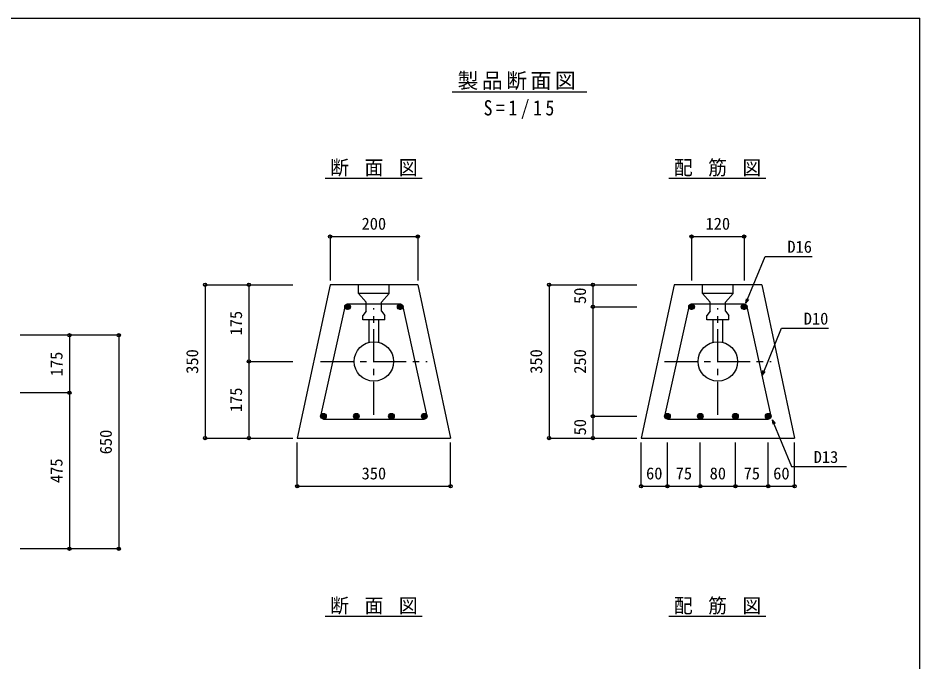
# Model space of a CAD drawing. Units: millimetres at full size, sheet at 1:15, with parts at other scales. Extents: x -2099 to 2101, y -1453 to 1487.
# Drawn here: x 43 to 2101, y 17 to 1487 of the extents above; entities that cross this region are included whole.
import ezdxf
from ezdxf.enums import TextEntityAlignment as Align

# ---------------------------------------------------------------- set-up
doc = ezdxf.new("R2010")
doc.units = ezdxf.units.MM
doc.header["$LTSCALE"] = 15
doc.header["$PDMODE"] = 32
doc.header["$PDSIZE"] = 7.5
doc.linetypes.add('CHAIN1', pattern=[8, 5, -1, 1, -1])
doc.layers.add('0-0', color=7, linetype='Continuous')
doc.layers.add('1-0', color=7, linetype='Continuous')
doc.styles.add('ＭＳ ゴシック', font='')
doc.styles.get('ＭＳ ゴシック').set_extended_font_data('MS Gothic')

msp = doc.modelspace()

# ---------------------------------------------------------------- linework, layer by layer
at = {"layer": '0-0', "color": 5}
msp.add_line((-2099.23, 1486.51), (2100.77, 1486.51), dxfattribs=at)
at = {"layer": '0-0', "color": 3}
for p, q in [((1033.46, 1318.28), (1340.74, 1318.28)), ((744.14, 1121.04), (965.35, 1121.04)), ((1528.08, 1121.04), (1749.29, 1121.04)), ((755.04, 877.53), (680.05, 527.53)), ((955.04, 877.53), (755.04, 877.53)), ((955.04, 877.53), (1030.04, 527.53)), ((1539.71, 877.53), (1464.71, 527.53)), ((1739.71, 877.53), (1539.71, 877.53)), ((1739.71, 877.53), (1814.71, 527.53)), ((680.05, 527.53), (1030.04, 527.53)), ((1464.71, 527.53), (1814.71, 527.53)), ((744.14, 121.04), (965.35, 121.04)), ((1528.08, 121.04), (1749.29, 121.04))]:
    msp.add_line(p, q, dxfattribs=at)
at = {"layer": '0-0', "color": 4}
for p, q in [((755.04, 987.53), (955.04, 987.53)), ((755.04, 987.53), (755.04, 887.53)), ((955.04, 987.53), (955.04, 887.53)), ((1579.71, 987.53), (1699.71, 987.53)), ((1579.71, 987.53), (1579.71, 887.53)), ((1699.71, 987.53), (1699.71, 887.53)), ((470.05, 877.53), (470.05, 527.53)), ((470.05, 877.53), (570.05, 877.53)), ((570.05, 877.53), (570.05, 702.53)), ((570.05, 877.53), (670.05, 877.53)), ((1254.71, 877.53), (1254.71, 527.53)), ((1254.71, 877.53), (1354.71, 877.53)), ((1354.71, 877.53), (1354.71, 827.53)), ((1354.71, 877.53), (1454.71, 877.53)), ((1354.71, 827.53), (1454.71, 827.53)), ((1354.71, 827.53), (1354.71, 577.53)), ((570.05, 702.53), (670.05, 702.53)), ((570.05, 702.53), (570.05, 527.53)), ((1354.71, 577.53), (1454.71, 577.53)), ((1354.71, 577.53), (1354.71, 527.53)), ((470.05, 527.53), (570.05, 527.53)), ((570.05, 527.53), (670.05, 527.53)), ((680.05, 417.53), (680.05, 517.53)), ((1030.04, 417.53), (1030.04, 517.53)), ((1254.71, 527.53), (1354.71, 527.53)), ((1354.71, 527.53), (1454.71, 527.53)), ((1464.71, 417.53), (1464.71, 517.53)), ((1524.71, 417.53), (1524.71, 517.53)), ((1599.71, 417.53), (1599.71, 517.53)), ((1679.71, 417.53), (1679.71, 517.53)), ((1754.71, 417.53), (1754.71, 517.53)), ((1814.71, 417.53), (1814.71, 517.53)), ((680.05, 417.53), (1030.04, 417.53)), ((1464.71, 417.53), (1524.71, 417.53)), ((1524.71, 417.53), (1599.71, 417.53)), ((1599.71, 417.53), (1679.71, 417.53)), ((1679.71, 417.53), (1754.71, 417.53)), ((1754.71, 417.53), (1814.71, 417.53))]:
    msp.add_line(p, q, dxfattribs=at)
at = {"layer": '0-0'}
for p, q in [((890.05, 857.53), (890.05, 877.53)), ((1674.71, 857.53), (1674.71, 877.53)), ((820.05, 857.53), (837.55, 837.53)), ((872.55, 837.53), (890.05, 857.53)), ((1604.71, 857.53), (1622.21, 837.53)), ((1657.21, 837.53), (1674.71, 857.53)), ((1703.85, 835.27), (1705.15, 845.69)), ((1703.85, 835.27), (1710.19, 843.64)), ((788.58, 828.21), (795.73, 821.06)), ((788.75, 825.92), (793.44, 821.23)), ((789, 829.91), (797.43, 821.48)), ((789.74, 831.29), (798.81, 822.23)), ((790.75, 832.4), (799.92, 823.23)), ((792, 833.27), (800.79, 824.49)), ((793.55, 833.85), (801.37, 826.03)), ((795.51, 834.01), (801.53, 827.99)), ((837.55, 817.53), (837.55, 837.53)), ((872.55, 817.53), (872.55, 837.53)), ((908.58, 828.21), (915.73, 821.06)), ((908.75, 825.92), (913.44, 821.23)), ((909, 829.91), (917.43, 821.48)), ((909.74, 831.29), (918.81, 822.23)), ((910.75, 832.4), (919.92, 823.23)), ((912, 833.27), (920.79, 824.49)), ((913.55, 833.85), (921.37, 826.03)), ((915.51, 834.01), (921.53, 827.99)), ((1573.25, 828.21), (1580.4, 821.06)), ((1573.42, 825.92), (1578.11, 821.23)), ((1573.67, 829.91), (1582.1, 821.48)), ((1574.41, 831.29), (1583.48, 822.23)), ((1575.42, 832.4), (1584.59, 823.23)), ((1576.67, 833.27), (1585.46, 824.49)), ((1578.21, 833.85), (1586.04, 826.03)), ((1580.18, 834.01), (1586.2, 827.99)), ((1622.21, 817.53), (1622.21, 837.53)), ((1657.21, 817.53), (1657.21, 837.53)), ((1693.25, 828.21), (1700.4, 821.06)), ((1693.42, 825.92), (1698.11, 821.23)), ((1693.67, 829.91), (1702.1, 821.48)), ((1694.41, 831.29), (1703.48, 822.23)), ((1695.42, 832.4), (1704.59, 823.23)), ((1696.67, 833.27), (1705.46, 824.49)), ((1698.21, 833.85), (1706.04, 826.03)), ((1700.18, 834.01), (1706.2, 827.99)), ((837.55, 817.53), (830.05, 807.53)), ((872.55, 817.53), (880.05, 807.53)), ((880.05, 797.53), (880.05, 807.53)), ((1622.21, 817.53), (1614.71, 807.53)), ((1657.21, 817.53), (1664.71, 807.53)), ((1664.71, 797.53), (1664.71, 807.53)), ((844.05, 746.26), (844.05, 797.53)), ((866.05, 746.26), (866.05, 797.53)), ((1628.71, 746.26), (1628.71, 797.53)), ((1650.71, 746.26), (1650.71, 797.53)), ((1741.24, 671.2), (1742.54, 681.62)), ((1741.24, 671.2), (1747.57, 679.58)), ((733.58, 578.21), (740.73, 571.06)), ((734, 579.91), (742.43, 571.48)), ((734.74, 581.29), (743.81, 572.23)), ((735.75, 582.4), (744.92, 573.23)), ((737, 583.27), (745.79, 574.49)), ((738.55, 583.85), (746.37, 576.03)), ((740.51, 584.01), (746.53, 577.99)), ((808.58, 578.21), (815.73, 571.06)), ((809, 579.91), (817.43, 571.48)), ((809.74, 581.29), (818.81, 572.23)), ((810.75, 582.4), (819.92, 573.23)), ((812, 583.27), (820.79, 574.49)), ((813.55, 583.85), (821.37, 576.03)), ((815.51, 584.01), (821.53, 577.99)), ((888.58, 578.21), (895.73, 571.06)), ((889, 579.91), (897.43, 571.48)), ((889.74, 581.29), (898.81, 572.23)), ((890.75, 582.4), (899.92, 573.23)), ((892, 583.27), (900.79, 574.49)), ((893.54, 583.85), (901.37, 576.03)), ((895.51, 584.01), (901.53, 577.99)), ((963.58, 578.21), (970.73, 571.06)), ((964, 579.91), (972.43, 571.48)), ((964.74, 581.29), (973.81, 572.23)), ((965.75, 582.4), (974.92, 573.23)), ((967, 583.27), (975.79, 574.49)), ((968.54, 583.85), (976.37, 576.03)), ((970.51, 584.01), (976.53, 577.99)), ((1518.25, 578.21), (1525.4, 571.06)), ((1518.67, 579.91), (1527.1, 571.48)), ((1519.41, 581.29), (1528.48, 572.23)), ((1520.42, 582.4), (1529.59, 573.23)), ((1521.67, 583.27), (1530.46, 574.49)), ((1523.21, 583.85), (1531.04, 576.03)), ((1525.18, 584.01), (1531.2, 577.99)), ((1593.25, 578.21), (1600.4, 571.06)), ((1593.67, 579.91), (1602.1, 571.48)), ((1594.41, 581.29), (1603.48, 572.23)), ((1595.42, 582.4), (1604.59, 573.23)), ((1596.67, 583.27), (1605.46, 574.49)), ((1598.21, 583.85), (1606.04, 576.03)), ((1600.18, 584.01), (1606.2, 577.99)), ((1673.25, 578.21), (1680.4, 571.06)), ((1673.67, 579.91), (1682.1, 571.48)), ((1674.41, 581.29), (1683.48, 572.23)), ((1675.42, 582.4), (1684.59, 573.23)), ((1676.67, 583.27), (1685.46, 574.49)), ((1678.21, 583.85), (1686.04, 576.03)), ((1680.18, 584.01), (1686.2, 577.99)), ((1748.25, 578.21), (1755.4, 571.06)), ((1748.67, 579.91), (1757.1, 571.48)), ((1749.41, 581.29), (1758.48, 572.23)), ((1750.42, 582.4), (1759.59, 573.23)), ((1751.67, 583.27), (1760.46, 574.49)), ((1753.21, 583.85), (1761.04, 576.03)), ((1755.18, 584.01), (1761.2, 577.99)), ((733.75, 575.92), (738.44, 571.23)), ((808.75, 575.92), (813.44, 571.23)), ((888.75, 575.92), (893.44, 571.23)), ((963.75, 575.92), (968.44, 571.23)), ((1518.42, 575.92), (1523.11, 571.23)), ((1593.42, 575.92), (1598.11, 571.23)), ((1673.41, 575.92), (1678.11, 571.23)), ((1748.41, 575.92), (1753.11, 571.23)), ((1763.82, 569.62), (1807.38, 462.49)), ((1763.82, 569.62), (1770.15, 561.25)), ((1763.82, 569.62), (1765.12, 559.2)), ((1807.38, 462.49), (1933.5, 462.49))]:
    msp.add_line(p, q, dxfattribs=at)
at = {"layer": '0-0', "color": 2}
for p, q in [((788.55, 827.53), (733.55, 577.53)), ((795.05, 834.03), (915.51, 834.03)), ((976.54, 577.53), (921.55, 827.53)), ((1573.21, 827.53), (1518.21, 577.53)), ((1579.71, 834.03), (1700.18, 834.03)), ((1761.21, 577.53), (1706.21, 827.53)), ((740.05, 571.03), (970.73, 571.06)), ((1524.71, 571.03), (1755.4, 571.06))]:
    msp.add_line(p, q, dxfattribs=at)
at = {"layer": '0-0', "color": 4, "linetype": 'CHAIN1'}
for p, q in [((855.05, 581.03), (855.05, 824.03)), ((1639.71, 581.03), (1639.71, 824.03)), ((733.55, 702.53), (976.55, 702.53)), ((1518.21, 702.53), (1761.21, 702.53))]:
    msp.add_line(p, q, dxfattribs=at)
at = {"layer": '0-0', "color": 5}
msp.add_lwpolyline([(-2099.23, 1486.51), (-2099.23, -1453.49), (2100.77, -1453.49), (2100.77, 1486.51)], dxfattribs=at)
at = {"layer": '0-0'}
for points in [[(1703.85, 835.27), (1747.38, 942.41), (1854.52, 942.41)], [(890.05, 857.53), (820.05, 857.53), (820.05, 877.53)], [(1674.71, 857.53), (1604.71, 857.53), (1604.71, 877.53)], [(880.05, 797.53), (830.05, 797.53), (830.05, 807.53)], [(1664.71, 797.53), (1614.71, 797.53), (1614.71, 807.53)], [(1741.24, 671.2), (1784.77, 778.35), (1891.91, 778.35)]]:
    msp.add_lwpolyline(points, dxfattribs=at)
at = {"layer": '0-0', "color": 2}
for centre in [(795.05, 827.53), (915.05, 827.53), (1579.71, 827.53), (1699.71, 827.53), (740.05, 577.53), (815.05, 577.53), (895.04, 577.53), (970.04, 577.53), (1524.71, 577.53), (1599.71, 577.53), (1679.71, 577.53), (1754.71, 577.53)]:
    msp.add_circle(centre, 6.5, dxfattribs=at)
at = {"layer": '0-0', "color": 3}
for centre in [(855.05, 702.53), (1639.71, 702.53)]:
    msp.add_circle(centre, 45.1, dxfattribs=at)
at = {"layer": '0-0', "color": 4}
for p in [(755.04, 987.53), (955.04, 987.53), (1579.71, 987.53), (1699.71, 987.53), (470.05, 877.53), (570.05, 877.53), (1254.71, 877.53), (1354.71, 877.53), (1354.71, 827.53), (570.05, 702.53), (1354.71, 577.53), (470.05, 527.53), (570.05, 527.53), (1254.71, 527.53), (1354.71, 527.53), (680.05, 417.53), (1030.04, 417.53), (1464.71, 417.53), (1524.71, 417.53), (1599.71, 417.53), (1679.71, 417.53), (1754.71, 417.53), (1814.71, 417.53)]:
    msp.add_point(p, dxfattribs=at)
at = {"layer": '1-0', "color": 4}
for p, q in [((160.46, 762.47), (47.96, 762.47)), ((160.46, 762.47), (160.46, 631.22)), ((272.96, 762.47), (160.46, 762.47)), ((272.96, 762.47), (272.96, 274.97)), ((160.46, 631.22), (47.96, 631.22)), ((160.46, 631.22), (160.46, 274.97)), ((160.46, 274.97), (47.96, 274.97)), ((272.96, 274.97), (160.46, 274.97))]:
    msp.add_line(p, q, dxfattribs=at)
for p in [(160.46, 762.47), (272.96, 762.47), (160.46, 631.22), (160.46, 274.97), (272.96, 274.97)]:
    msp.add_point(p, dxfattribs=at)

# ---------------------------------------------------------------- texts
at = {"layer": '0-0', "color": 4, "style": 'ＭＳ ゴシック'}
for s, p in [('200', (826.92, 995.03)), ('120', (1611.59, 995.03)), ('D16', (1798.27, 942.41)), ('D10', (1835.66, 778.35)), ('D13', (1858.27, 462.52)), ('350', (826.92, 425.03)), ('60', (1475.96, 425.03)), ('75', (1543.46, 425.03)), ('80', (1620.96, 425.03)), ('75', (1698.46, 425.03)), ('60', (1765.96, 425.03))]:
    msp.add_text(s, height=27.49, dxfattribs=at).set_placement(p, align=Align.BOTTOM_LEFT)
for s, p in [('50', (1347.21, 833.78)), ('175', (562.55, 761.9)), ('350', (462.55, 674.4)), ('350', (1247.21, 674.4)), ('250', (1347.21, 674.4)), ('175', (562.55, 586.9)), ('50', (1347.21, 533.78))]:
    msp.add_text(s, height=27.49, rotation=90, dxfattribs=at).set_placement(p, align=Align.BOTTOM_LEFT)
at = {"layer": '0-0', "attachment_point": 7, "style": 'ＭＳ ゴシック'}
for s, insert, char_height in [('\\T1.17;製品断面図', (1045.7, 1322.03), 34.84), ('\\T1.4;\\W0.85;S=1/15', (1105.41, 1255.63), 34.84), ('\\T1.22;\\W0.95;断\\~面\\~図', (755.56, 1124.76), 32.99), ('\\T1.22;\\W0.95;配\\~筋\\~図', (1539.49, 1124.76), 32.99), ('\\T1.22;\\W0.95;断\\~面\\~図', (755.56, 124.76), 32.99), ('\\T1.22;\\W0.95;配\\~筋\\~図', (1539.49, 124.76), 32.99)]:
    msp.add_mtext(s, dxfattribs=dict(at, insert=insert, char_height=char_height))
at = {"layer": '1-0', "color": 4, "style": 'ＭＳ ゴシック'}
for s, p in [('175', (152.96, 668.72)), ('650', (265.46, 490.6)), ('475', (152.96, 424.97))]:
    msp.add_text(s, height=27.49, rotation=90, dxfattribs=at).set_placement(p, align=Align.BOTTOM_LEFT)

doc.saveas('drawing.dxf')
